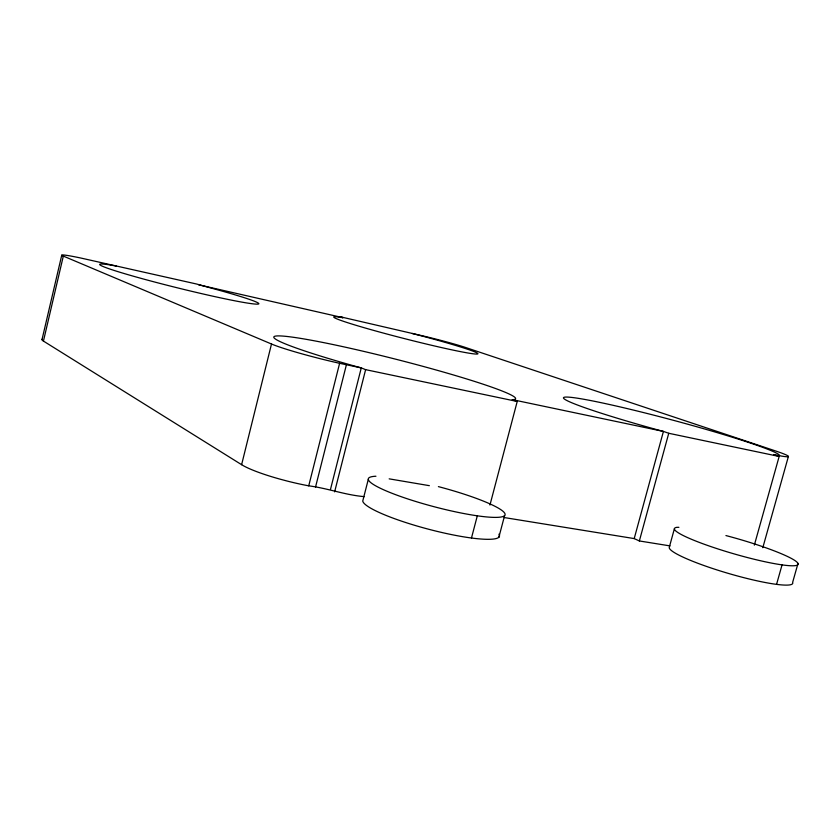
<?xml version="1.0" encoding="UTF-8"?>
<svg xmlns="http://www.w3.org/2000/svg" width="840" height="840" viewBox="0 0 840 840"><rect width="100%" height="100%" fill="white"/><g stroke="black" fill="none" stroke-linecap="round" stroke-linejoin="round"><path stroke-width="1.26" d="M42 339.633L61.751 255.181M364.287 496.64C345.062 494.981 327.705 488.271 308.731 485.835A56.028 8.621 13.9 0 1 286.87 480.974L279.573 479.021A56.028 8.621 13.9 0 1 241.616 464.688L43.438 341.082L63.326 256.095A40.404 1.995 13.7 0 1 80.42 257.943L196.56 284.014L211.103 288.068A82.016 4.085 13.9 0 1 251.507 303.66A82.016 4.085 13.9 0 1 144.228 279.227A82.016 4.085 13.9 0 1 108.496 264.705L116.162 266.007M241.616 464.688L271.498 344.012L63.326 256.095M308.731 485.835L339.612 363.3L361.274 367.899L365.62 369.653L517.22 401.478L489.951 505.04M315.546 487.022L346.406 364.77M330.477 489.437L361.274 367.899L358.733 367.217A124.667 8.642 14.3 0 1 278.197 335.895A124.667 8.642 14.3 0 1 422.656 366.272A124.667 8.642 14.3 0 1 513.114 399.683L512.327 399.651L517.22 401.478M334.625 491.862L365.62 369.653M368.245 479.567L362.744 501.06A70.675 11.277 14.8 0 0 436.643 531.269A70.675 11.277 14.8 0 0 498.939 534.177M471.481 538.01L477.32 515.77M498.887 537.212L504.588 515.634M669.995 545.895L639.366 540.96L634.211 538.587L663.422 431.413L659.327 430.332A111.836 6.667 15 0 1 563.755 397.457A111.836 6.667 15 0 1 677.05 421.292A111.836 6.667 15 0 1 779.468 455.595L779.079 455.647M639.366 540.96L668.745 433.282L663.422 431.413L512.327 399.651M674.384 528.759L669.239 547.47A64.281 8.526 16.3 0 0 732.312 574.55A64.281 8.526 16.3 0 0 792.635 582.393L798 563.43M754.341 545.129L779.163 456.456L773.577 454.566L781.525 456.089A48.804 2.835 15.1 0 0 775.236 450.839L465.108 347.34A35.007 1.586 14.4 0 0 423.234 335.99L340.505 316.827L342.941 317.678L337.491 316.858A74.256 3.476 14.3 0 0 384.605 333.406A74.256 3.476 14.3 0 0 474.978 353.987A74.256 3.476 14.3 0 0 424.263 336.609L412.188 333.459M762.804 547.701L788.403 456.456M776.57 584.336L782.061 564.848M678.888 527.31L676.683 527.352A64.355 7.749 16.1 0 0 728.427 552.216A64.355 7.749 16.1 0 0 798.115 563.819A64.355 7.749 16.1 0 0 725.928 535.563M504.189 517.545L634.211 538.587M389.172 478.853L429.356 485.667M668.745 433.282L779.163 456.456M198.639 284.802L342.941 317.678M438.396 486.623A70.77 10.258 14.8 0 1 504.105 515.991A70.77 10.258 14.8 0 1 414.582 501.123A70.77 10.258 14.8 0 1 375.942 476.238M339.612 363.3A56.427 4.116 14.1 0 1 317.678 358.05L310.317 356.129A56.427 4.116 14.1 0 1 271.498 344.012M43.438 341.082A40.194 4.19 13.1 0 1 42.294 339.139"/></g></svg>
